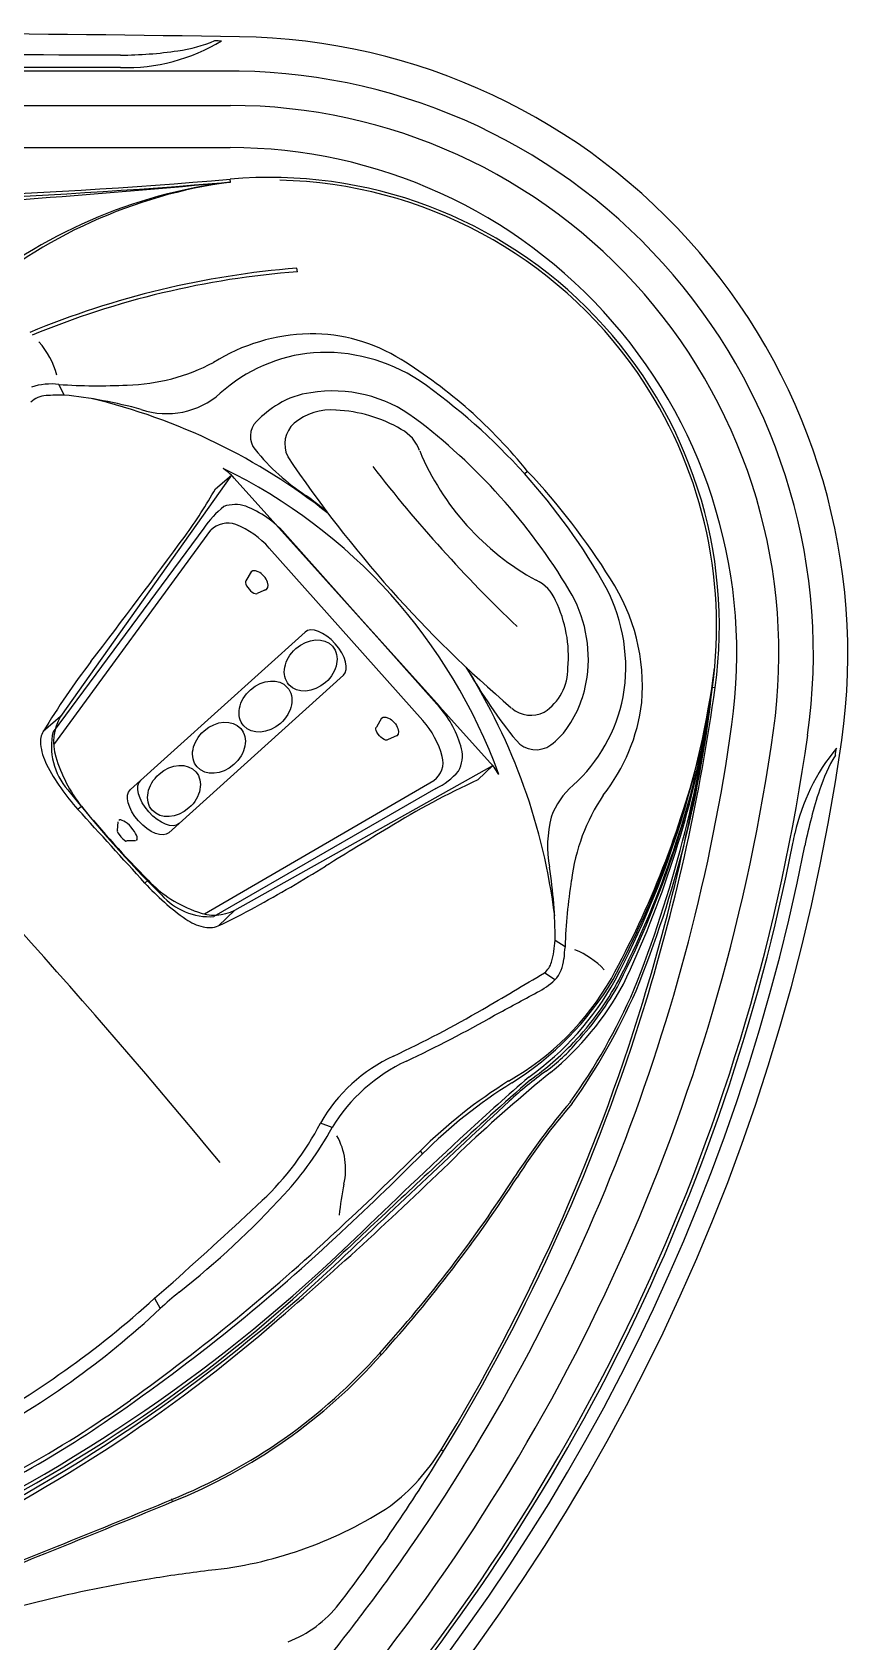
# Model space of a CAD drawing. Extents: x 1077 to 1145, y 510 to 635.
# Drawn here: x 1122.14 to 1145.08, y 545.49 to 590.76 of the extents above; entities that cross this region are included whole.
import ezdxf

# ---------------------------------------------------------------- set-up
doc = ezdxf.new("R2010")
doc.units = 0
doc.header["$MEASUREMENT"] = 0
doc.layers.add('1', color=4, linetype='Continuous')
doc.layers.add('204', color=7, linetype='Continuous')

# ---------------------------------------------------------------- blocks, each defined once
blk = doc.blocks.new('MP')
at = {"layer": '1', "linetype": 'Continuous'}
for p, q in [((-4.456, 2.59), (-8.694, -3.133)), ((-2.176, 2.444), (2.176, -2.444)), ((2.071, -4.727), (-4.168, -8.334))]:
    blk.add_line(p, q, dxfattribs=at)
at = {"layer": '1', "color": 3, "linetype": 'Continuous'}
for p, q in [((-8.672, -3.502), (-4.253, 2.537)), ((1.704, -2.814), (-2.611, 2.033)), ((-4.437, -8.258), (2.014, -4.503))]:
    blk.add_line(p, q, dxfattribs=at)
at = {"layer": '1', "color": 2, "linetype": 'Continuous'}
for p, q in [((-3.121, 1.369), (-3.267, 1.116)), ((-2.682, 0.876), (-2.95, 0.76)), ((-1.606, -0.328), (-6.518, -4.76)), ((-5.438, -5.974), (-0.526, -1.542)), ((0.546, -2.75), (0.4, -3.003)), ((0.985, -3.243), (0.717, -3.359)), ((-6.885, -5.908), (-6.863, -5.663)), ((-6.38, -6.203), (-6.62, -6.206))]:
    blk.add_line(p, q, dxfattribs=at)
at = {"layer": '1', "linetype": 'Continuous'}
for centre, radius, start, end in [((-1.921, 0.821), 3.091, 129.5166, 145.0961), ((-3.576, 2.294), 0.963, 71.872, 108.8987), ((-4.323, 0.531), 2.876, 41.6779, 68.6436), ((0.091, -4.3), 2.791, 14.3001, 41.6779), ((-6.91, -3.546), 1.832, 166.951, 221.6779), ((1.974, -3.815), 0.846, 330.0104, 13.9786), ((1.308, -3.076), 1.819, 294.8141, 320.3039), ((16.558, 14.696), 31.552, 218.0802, 225.2741), ((-4.273, -6.499), 1.838, 221.6779, 273.2904)]:
    blk.add_arc(centre, radius, start, end, dxfattribs=at)
at = {"layer": '1', "color": 3, "linetype": 'Continuous'}
for centre, radius, start, end in [((-3.775, 2.055), 0.679, 71.2945, 134.8189), ((-4.5, 0.352), 2.529, 41.6779, 68.1029), ((-0.186, -4.497), 2.531, 15.2648, 41.6779), ((1.657, -3.995), 0.621, 305.1215, 15.4025)]:
    blk.add_arc(centre, radius, start, end, dxfattribs=at)
at = {"layer": '1', "color": 2, "linetype": 'Continuous'}
for centre, major_axis, ratio, start_param, end_param in [((-2.901, 1.123), (-0.219, 0.246), 0.559096, 2.776686, 6.648092), ((-3.108, 0.938), (-0.159, 0.178), 0.410377, 0, 3.141593), ((-1.066, -0.935), (-0.54, 0.607), 0.511778, 3.141593, 6.283185), ((-6.595, -5.908), (-0.25, 0.281), 0.35308, 3.141593, 6.283185), ((-6.753, -6.057), (0.133, -0.149), 0.234811, 3.141593, 6.283185)]:
    blk.add_ellipse(centre, major_axis=major_axis, ratio=ratio, start_param=start_param, end_param=end_param, dxfattribs=at)
at = {"layer": '1', "linetype": 'Continuous'}
for centre in [(-1.447, -1.27), (-2.719, -2.425), (-4.028, -3.583), (-5.292, -4.801)]:
    blk.add_ellipse(centre, major_axis=(-0.613, -0.541), ratio=0.774854, dxfattribs=at)
at = {"layer": '1', "color": 2, "linetype": 'Continuous', "extrusion": (0, 0, -1)}
for centre, major_axis, ratio, start_param, end_param in [((0.766, -2.996), (0.219, -0.246), 0.559096, 2.776686, 6.648092), ((0.559, -3.181), (0.159, -0.178), 0.410377, 0, 3.141593)]:
    blk.add_ellipse(centre, major_axis=major_axis, ratio=ratio, start_param=start_param, end_param=end_param, dxfattribs=at)
at = {"layer": '1', "linetype": 'Continuous', "extrusion": (0, 0, -1)}
blk.add_ellipse((-5.689, -5.11), major_axis=(-0.54, 0.607), ratio=0.511778, start_param=3.141593, end_param=6.283185, dxfattribs=at)
at = {"layer": '1', "color": 3, "linetype": 'Continuous', "extrusion": (0, 0, -1)}
blk.add_ellipse((-5.978, -5.367), major_axis=(-0.54, 0.607), ratio=0.511778, start_param=3.141593, end_param=6.283185, dxfattribs=at)
at = {"layer": '204', "color": 4, "linetype": 'Continuous'}
blk.add_line((2.182, -2.424), (-2.182, 2.424), dxfattribs=at)
blk = doc.blocks.new('P')
at = {"layer": '1', "linetype": 'Continuous'}
for centre, radius, start, end in [((-3.82, 1.621), 1.63, 85.1807, 129.5242), ((-3.87, -0.769), 4.018, 59.7723, 87.343), ((-4.336, 2.287), 0.788, 131.6936, 206.3005), ((-2.36, 1.74), 1.091, 19.4976, 61.9345), ((23.822, 21.302), 34.759, 213.862, 229.5011), ((5.519, 4.969), 7.426, 202.7529, 241.247), ((1.483, -2.53), 1.092, 22.4014, 64.886), ((-0.724, -3.685), 3.579, 354.9008, 26.0403), ((1.352, -4.012), 1.49, 303.5985, 0.351), ((1.807, -4.495), 0.843, 229.6661, 295.9319)]:
    blk.add_arc(centre, radius, start, end, dxfattribs=at)
at = {"layer": '1', "color": 3, "linetype": 'Continuous'}
blk.add_arc((29.133, 26.232), 40.174, 217.7108, 226.3686, dxfattribs=at)
blk = doc.blocks.new('2011TX')
at = {"layer": '1', "color": 2, "linetype": 'Continuous'}
for p, q in [((16.823, -2.757), (50.715, -2.757)), ((50.748, -11.97), (45.942, -18.762)), ((50.848, -24.21), (58.105, -20.141))]:
    blk.add_line(p, q, dxfattribs=at)
at = {"layer": '1', "color": 3, "linetype": 'Continuous'}
for p, q in [((50.722, -3.726), (50.715, -3.647)), ((52.609, -6.248), (52.59, -6.149)), ((46.044, -9.716), (45.898, -9.419)), ((50.301, -12.352), (50.748, -11.97)), ((50.663, -11.9), (50.519, -11.781)), ((50.822, -12.052), (58.031, -20.059)), ((59.081, -11.865), (59.001, -11.937)), ((64.279, -17.935), (64.358, -17.947)), ((45.942, -18.762), (45.457, -19.18)), ((63.931, -19.747), (63.935, -19.748)), ((63.935, -19.748), (63.939, -19.749)), ((63.939, -19.749), (63.943, -19.75)), ((63.943, -19.75), (63.952, -19.753)), ((63.952, -19.753), (63.957, -19.754)), ((63.985, -19.762), (63.989, -19.763)), ((58.105, -20.141), (57.678, -20.545)), ((58.269, -20.389), (58.166, -20.233)), ((46.439, -21.36), (46.527, -21.281)), ((48.404, -23.365), (48.316, -23.445)), ((50.848, -24.21), (50.381, -24.649)), ((59.854, -25.055), (60.135, -25.231)), ((59.847, -26.17), (59.556, -25.966)), ((53.581, -30.322), (53.254, -30.194)), ((56.056, -30.982), (56.128, -31.057)), ((48.587, -35.124), (48.744, -35.414)), ((54.902, -36.658), (54.967, -36.709)), ((56.648, -39.384), (56.715, -39.425)), ((49.096, -40.842), (49.069, -40.763))]:
    blk.add_line(p, q, dxfattribs=at)
at = {"layer": '1', "linetype": 'Continuous'}
for centre, radius, start, end in [((33.77, -1166.494), 1166.982, 89.155071, 90.84486), ((50.721, -17.003), 17.367, 351.9944, 89.1524), ((11.483, -11.482), 56.992, 278.0077, 351.9917)]:
    blk.add_arc(centre, radius, start, end, dxfattribs=at)
at = {"layer": '1', "color": 3, "linetype": 'Continuous'}
for centre, radius, start, end in [((47.783, 4.654), 5.161, 268.2919, 301.4222), ((48.614, 4.283), 4.363, 278.2747, 292.4945), ((52.217, 180.225), 179.984, 269.38134, 269.44506), ((33.769, -5252.293), 5252.154, 89.848816, 90.151184), ((47.539, 11.675), 11.833, 270.4443, 278.2747), ((33.762, -50986.677), 50986.073, 89.9806691, 90.0193119), ((34.099, -12896.349), 12895.852, 89.9398988, 90.0630368), ((50.722, -17.003), 16.397, 351.9919, 89.1549), ((33.728, 14068066.809), 14068068.383, 269.9999310999, 270.0000692134), ((50.722, -17.003), 15.429, 351.9915, 90.0106), ((35.197, 179.626), 183.928, 264.36224, 274.83967), ((35.231, 180.231), 184.608, 264.62315, 274.81362), ((51.849, -16.223), 12.627, 352.1524, 95.1558), ((14.681, 391.453), 396.819, 273.64354, 275.211), ((52.448, -17.808), 14.187, 96.9877, 130.1881), ((52.631, -17.722), 14.126, 97.7668, 130.9948), ((51.84, -16.237), 12.563, 34.7027, 88.7787), ((54.534, -30.775), 24.702, 94.5138, 112.5188), ((54.483, -30.571), 24.395, 94.4059, 112.5079), ((53.048, -13.267), 5.272, 91.2794, 122.0618), ((52.999, -12.77), 4.775, 58.0742, 90.5889), ((43.598, -9.77), 2.326, 15.2768, 41.7239), ((47.673, -3.925), 5.513, 271.5019, 297.8596), ((47.977, -20.829), 14.271, 38.9122, 58.0742), ((45.676, -11.225), 1.819, 82.9834, 107.7366), ((46.997, 6.973), 16.429, 266.1658, 272.863), ((51.867, -16.219), 12.53, 352.1254, 34.7027), ((42.829, -26.493), 17.147, 51.6369, 76.5824), ((53.262, -11.914), 2.279, 97.1061, 121.5093), ((53.604, -13.447), 3.845, 53.2935, 99.3372), ((53.777, -12.753), 3.263, 121.5093, 135.4086), ((45.531, -24.063), 17.183, 31.033, 52.8693), ((51.875, -10.879), 0.593, 135.4086, 219.2014), ((56.316, -7.257), 6.323, 219.2014, 236.8042), ((43.756, -25.663), 15.442, 19.9726, 64.0266), ((50.235, -12.506), 0.742, 37.7296, 54.7336), ((45.313, -24.885), 18.949, 31.8289, 43.4002), ((39.181, -6.152), 12.731, 323.7236, 330.8574), ((42.023, -27.188), 18.211, 51.2215, 53.5055), ((-124.62, 114.068), 215.915, 322.55259, 323.7236), ((56.801, -17.908), 5.511, 355.2163, 33.1855), ((57.043, -17.137), 3.747, 352.1518, 31.033), ((64.035, -30.417), 21.712, 142.5526, 148.8321), ((42.829, -26.493), 17.147, 7.1374, 32.138), ((42.023, -27.188), 18.211, 32.32, 32.5083), ((68.895, -11.081), 13.132, 209.0214, 219.5153), ((57.48, -17.197), 3.306, 324.949, 352.1518), ((38.32, -13.941), 26.25, 332.2201, 352.4387), ((7.505, -10.028), 57.322, 342.98877, 352.07076), ((7.498, -10.019), 57.41, 342.98302, 352.06296), ((-103.918, -158.588), 200.06, 39.50963, 44.49037), ((57.1, -17.734), 5.232, 321.7561, 353.045), ((37.503, -14.079), 27.057, 333.2692, 350.6296), ((45.942, -19.474), 0.567, 148.8321, 186.0306), ((11.483, -11.482), 56.023, 318.3262, 351.9917), ((11.472, -11.479), 55.066, 320.3962, 351.9902), ((59.314, -18.983), 0.712, 219.5153, 306.4983), ((58.546, -17.944), 2.005, 306.4983, 324.949), ((37.189, -13.707), 27.453, 332.9094, 348.5515), ((35.842, -13.909), 28.737, 334.477, 349.4801), ((47.003, -19.362), 1.633, 186.0306, 207.2614), ((37.862, -13.238), 26.869, 331.3281, 345.9807), ((72.157, -23.275), 5.691, 140.46, 167.5694), ((71.658, -22.231), 4.586, 148.7175, 162.1877), ((11.483, -11.482), 56.875, 351.5398, 351.7414), ((50.73, -17.441), 5.827, 207.2614, 222.411), ((57.519, -20.595), 0.741, 29.2376, 46.2739), ((37.847, -13.453), 26.838, 331.759, 345.2096), ((67.154, -41.264), 22.783, 114.5768, 121.7403), ((65.817, -24.067), 5.55, 146.1269, 172.7777), ((81.628, -25.435), 15.059, 162.1877, 168.35), ((-575.534, -589.52), 842.395, 42.220278, 42.411017), ((161.503, -198.743), 206.36, 121.0168, 121.59297), ((11.483, -11.482), 56.12, 348.857, 349.1461), ((11.483, -11.482), 56.462, 281.1424, 348.857), ((11.483, -11.482), 56.12, 318.3262, 348.857), ((31.033, 13.11), 42.445, 298.7081, 301.7931), ((53.43, -18.804), 6.906, 222.2203, 234.9687), ((76.565, -25.844), 16.442, 171.341, 177.8612), ((40.645, -4.274), 22.582, 295.5264, 298.5037), ((50.277, -23.302), 1.412, 234.9687, 256.5908), ((50.122, -23.954), 0.742, 256.5908, 290.0549), ((65.267, -25.947), 5.182, 172.0537, 175.9336), ((59.553, -27.472), 2.314, 43.3645, 68.1885), ((59.116, -25.51), 0.985, 317.9231, 355.9336), ((54.715, -22.278), 7.747, 299.6309, 330.1837), ((54.004, -21.669), 8.726, 302.0431, 329.083), ((54.312, -22.183), 8.261, 305.5689, 331.1011), ((58.48, -24.729), 1.985, 295.8588, 313.4781), ((54.25, -22.137), 8.428, 316.5872, 331.4), ((54.133, -22.106), 8.599, 317.555, 331.1943), ((-12.552, 104.338), 149.305, 298.26524, 298.78678), ((54.524, -22.392), 8.232, 309.193, 331.7308), ((40.471, 3.931), 35.771, 295.1431, 299.6226), ((9.98, -10.785), 54.734, 328.4992, 342.9888), ((9.938, -10.766), 54.859, 328.5049, 342.983), ((54.156, -21.983), 8.602, 305.5746, 316.2759), ((56.946, -25.027), 4.559, 305.5854, 320.7896), ((57.741, -32.863), 4.875, 115.1431, 148.5785), ((88.655, -64.252), 45.778, 129.193, 133.1652), ((97.885, -74.095), 59.542, 130.62403, 132.871), ((65.693, -37.251), 10.472, 125.5854, 132.8998), ((66.244, -41.299), 14.5, 122.0707, 134.6402), ((66.222, -41.189), 14.302, 122.0431, 134.8936), ((123.16, -101.958), 97.066, 131.24966, 133.0194), ((468.974, -471.237), 602.908, 132.899781, 133.541259), ((45.168, -25.717), 9.591, 317.4609, 331.3042), ((52.04, -31.49), 1.922, 347.2942, 29.1368), ((194.467, -178.135), 201.502, 132.871, 134.10042), ((-18.034, 45.686), 107.426, 310.76068, 314.55646), ((758.834, -783.173), 1028.804, 133.019399, 133.284579), ((-21.378, 47.431), 110.203, 312.92163, 314.6402), ((-9.205, 34.519), 92.567, 312.79636, 314.89359), ((59.964, -33.277), 6.201, 167.2942, 175.4496), ((33.344, -14.867), 25.639, 308.4268, 317.4609), ((22.586, -0.771), 45.483, 294.8047, 314.1004), ((17.052, 5.696), 53.579, 304.2, 313.1334), ((13.524, 9.9), 58.95, 305.67968, 312.92163), ((23.921, -2.881), 43.088, 294.3689, 313.2846), ((21.917, -0.324), 46.416, 295.2663, 313.1238), ((54.481, -41.51), 8.371, 128.4268, 133.2629), ((23.269, -2.626), 43.866, 294.9453, 311.0987), ((32.556, -18.214), 23.62, 297.4166, 313.2629), ((30.182, -13.3), 30.39, 291.8663, 305.6797), ((31.626, -16.035), 27.415, 291.2024, 304.537), ((51.703, -36.354), 5.799, 307.3461, 328.4992), ((11.328, -11.617), 53.229, 325.7218, 328.5049), ((48.936, -31.362), 11.476, 276.8273, 303.2072), ((15.45, -14.427), 48.24, 322.603, 325.7218), ((54.901, -82.491), 39.996, 99.0174, 103.5097), ((55.538, -86.503), 44.058, 96.8273, 99.0174), ((54.082, -79.081), 36.489, 103.5097, 121.3453), ((51.13, -41.652), 3.36, 291.1179, 321.9041)]:
    blk.add_arc(centre, radius, start, end, dxfattribs=at)
at = {"layer": '1', "color": 2, "linetype": 'Continuous'}
for centre, radius, start, end in [((50.722, -17.003), 14.245, 351.9899, 90.0308), ((53.475, -13.074), 4.567, 95.2971, 131.7909), ((53.361, -13.42), 4.904, 57.0241, 93.5965), ((45.888, -23.75), 17.649, 29.2126, 54.9238), ((45.57, -10.402), 0.67, 93.1583, 133.7197), ((46.144, -20.8), 11.084, 90.5142, 93.1583), ((44.594, -23.437), 13.797, 74.7904, 83.9687), ((48.932, -7.991), 2.25, 251.3996, 311.7909), ((56.987, -17.381), 4.855, 350.1814, 27.5393), ((29.39, -13.438), 35.177, 338.2914, 352.6554), ((32.799, -14.554), 31.661, 337.8843, 353.8688), ((57.288, -17.31), 4.572, 312.24, 348.6603), ((47.157, -19.482), 1.413, 149.3369, 197.0078), ((11.487, -11.486), 53.867, 325.5084, 351.995), ((49.912, -18.64), 4.294, 197.0078, 217.9633), ((61.776, -22.332), 2.164, 130.8346, 159.9417), ((70.638, -1.458), 31.213, 219.4248, 224.5753), ((62.972, -22.401), 3.329, 165.8874, 190.2577), ((46.492, -25.042), 13.363, 359.9462, 8.8164), ((50.911, -20.979), 3.461, 223.5781, 251.2313), ((50.27, -23.039), 1.306, 248.7726, 296.2498), ((56.827, -24.867), 3.033, 344.6427, 356.4631), ((59.205, -25.521), 0.567, 308.2672, 344.6427), ((10.149, 55.631), 95.389, 299.9778, 301.19504), ((45.966, -19.398), 17.583, 324.505, 336.3603), ((45.966, -19.398), 17.645, 324.505, 336.3603), ((41.62, 0.797), 32.166, 295.188, 300.2245), ((57.218, -32.457), 4.564, 114.7248, 150.2842), ((74.912, -42.12), 19.252, 139.4457, 147.1899), ((74.912, -42.12), 19.189, 139.4457, 147.1899), ((46.102, -26.512), 8.045, 313.2892, 332.7616), ((26.033, -10.607), 38.905, 317.9453, 327.1899), ((26.033, -10.607), 38.967, 317.9453, 327.1899), ((-32.379, 56.801), 122.502, 311.69591, 313.28925), ((20.687, -2.768), 42.724, 310.7703, 311.6959), ((30.313, -14.984), 27.195, 298.5595, 312.2189), ((43.251, -26.305), 15.605, 291.9028, 318.3943), ((43.251, -26.305), 15.668, 291.9028, 318.3943), ((-164.732, 479.184), 562.21, 291.68644, 292.35182), ((-164.732, 479.184), 562.272, 291.68644, 292.35182), ((11.486, -11.486), 53.867, 322.679, 325.5084), ((11.473, -11.476), 53.884, 320.3923, 322.679)]:
    blk.add_arc(centre, radius, start, end, dxfattribs=at)
at = {"layer": '1', "color": 1, "linetype": 'Continuous'}
for name, p in [('P', (57.374, -13.386)), ('MP', (54.426, -16.055))]:
    blk.add_blockref(name, p, dxfattribs=at)

msp = doc.modelspace()

# ---------------------------------------------------------------- block references
at = {"layer": '1'}
msp.add_blockref('2011TX', (1076.995, 590.275), dxfattribs=at)

doc.saveas('drawing.dxf')
